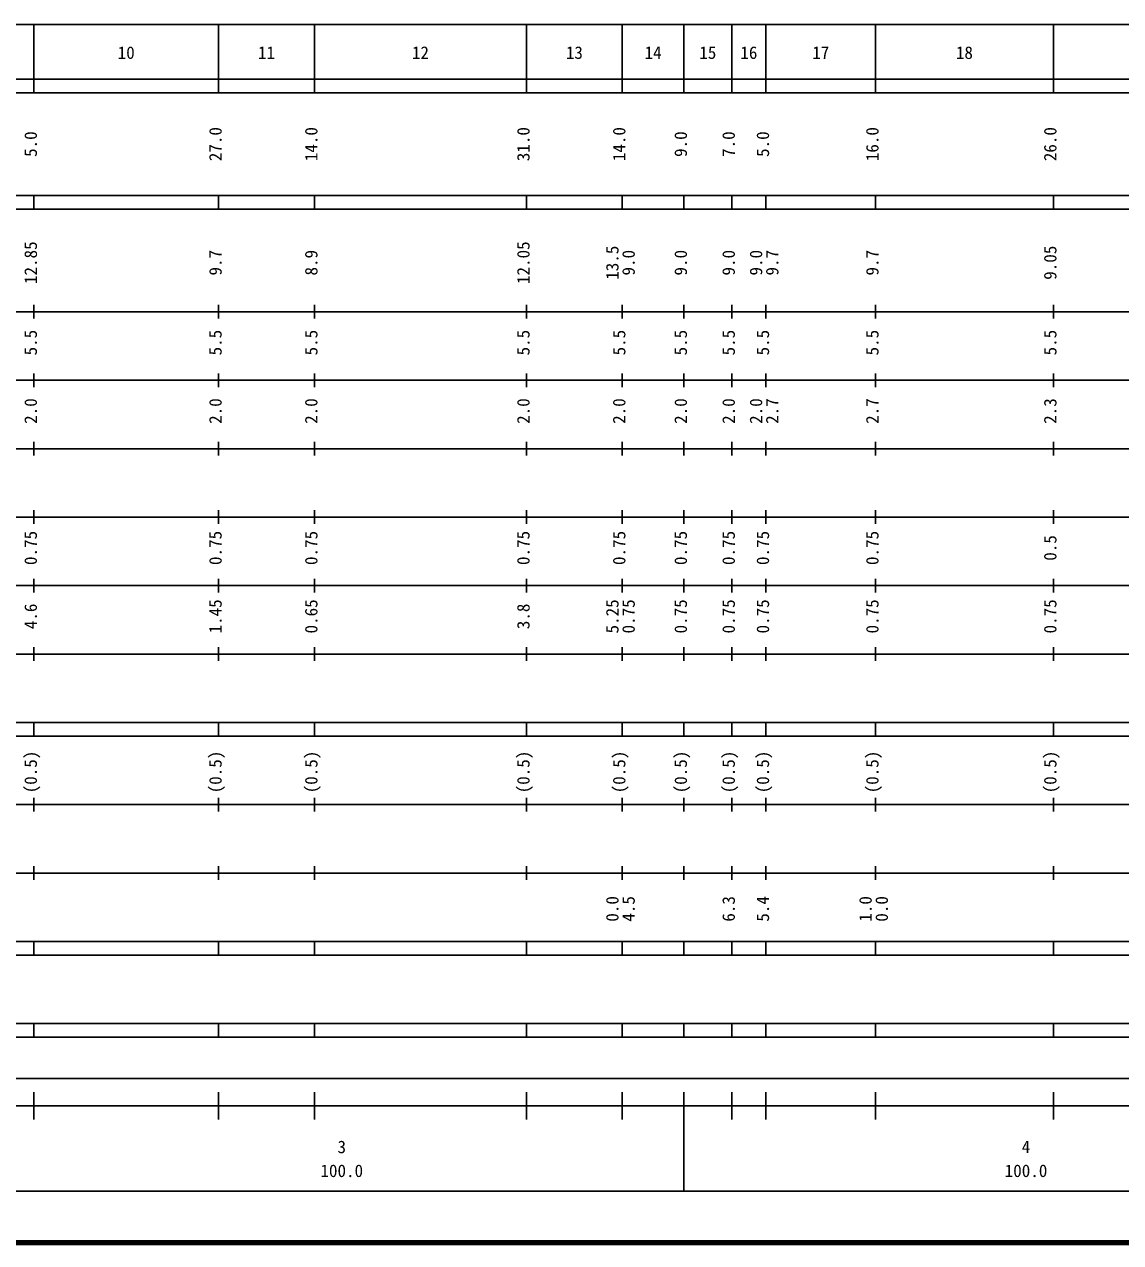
# Model space of a CAD drawing. Units: millimetres on the paper, enlarged 1000 times. Extents: x 40000 to 680000, y 20000 to 380000.
# Drawn here: x 271615 to 431830, y 20000 to 198000 of the extents above; entities that cross this region are included whole.
import ezdxf
from ezdxf.enums import TextEntityAlignment as Align

# ---------------------------------------------------------------- set-up
doc = ezdxf.new("R2010")
doc.units = ezdxf.units.MM
doc.header["$LTSCALE"] = 1000
doc.layers.add('M-TTL', color=2, linetype='Continuous', lineweight=140)
doc.layers.add('M-TTL-BAND', color=7, linetype='Continuous', lineweight=25)
doc.styles.add('ＭＳ ゴシック', font='')
doc.styles.get('ＭＳ ゴシック').set_extended_font_data('MS Gothic')

msp = doc.modelspace()

# ---------------------------------------------------------------- linework, layer by layer
at = {"layer": 'M-TTL'}
msp.add_line((40000, 20000), (680000, 20000), dxfattribs=at)
at = {"layer": 'M-TTL-BAND'}
for p, q in [((68000, 198000), (579000, 198000)), ((273000, 188000), (273000, 198000)), ((300000, 188000), (300000, 198000)), ((314000, 188000), (314000, 198000)), ((345000, 188000), (345000, 198000)), ((359000, 188000), (359000, 198000)), ((368000, 188000), (368000, 198000)), ((375000, 188000), (375000, 198000)), ((380000, 188000), (380000, 198000)), ((396000, 188000), (396000, 198000)), ((422000, 188000), (422000, 198000)), ((40000, 190000), (579000, 190000)), ((40000, 188000), (579000, 188000)), ((40000, 173000), (579000, 173000)), ((273000, 171000), (273000, 173000)), ((300000, 171000), (300000, 173000)), ((314000, 171000), (314000, 173000)), ((345000, 171000), (345000, 173000)), ((359000, 171000), (359000, 173000)), ((368000, 171000), (368000, 173000)), ((375000, 171000), (375000, 173000)), ((380000, 171000), (380000, 173000)), ((396000, 171000), (396000, 173000)), ((422000, 171000), (422000, 173000)), ((40000, 171000), (579000, 171000)), ((273000, 155000), (273000, 157000)), ((300000, 155000), (300000, 157000)), ((314000, 155000), (314000, 157000)), ((345000, 155000), (345000, 157000)), ((359000, 155000), (359000, 157000)), ((368000, 155000), (368000, 157000)), ((375000, 155000), (375000, 157000)), ((380000, 155000), (380000, 157000)), ((396000, 155000), (396000, 157000)), ((422000, 155000), (422000, 157000)), ((40000, 156000), (579000, 156000)), ((46000, 146000), (579000, 146000)), ((273000, 145000), (273000, 147000)), ((300000, 145000), (300000, 147000)), ((314000, 145000), (314000, 147000)), ((345000, 145000), (345000, 147000)), ((359000, 145000), (359000, 147000)), ((368000, 145000), (368000, 147000)), ((375000, 145000), (375000, 147000)), ((380000, 145000), (380000, 147000)), ((396000, 145000), (396000, 147000)), ((422000, 145000), (422000, 147000)), ((52000, 136000), (579000, 136000)), ((273000, 135000), (273000, 137000)), ((300000, 135000), (300000, 137000)), ((314000, 135000), (314000, 137000)), ((345000, 135000), (345000, 137000)), ((359000, 135000), (359000, 137000)), ((368000, 135000), (368000, 137000)), ((375000, 135000), (375000, 137000)), ((380000, 135000), (380000, 137000)), ((396000, 135000), (396000, 137000)), ((422000, 135000), (422000, 137000)), ((273000, 125000), (273000, 127000)), ((300000, 125000), (300000, 127000)), ((314000, 125000), (314000, 127000)), ((345000, 125000), (345000, 127000)), ((359000, 125000), (359000, 127000)), ((368000, 125000), (368000, 127000)), ((375000, 125000), (375000, 127000)), ((380000, 125000), (380000, 127000)), ((396000, 125000), (396000, 127000)), ((422000, 125000), (422000, 127000)), ((46000, 126000), (579000, 126000)), ((52000, 116000), (579000, 116000)), ((273000, 115000), (273000, 117000)), ((300000, 115000), (300000, 117000)), ((314000, 115000), (314000, 117000)), ((345000, 115000), (345000, 117000)), ((359000, 115000), (359000, 117000)), ((368000, 115000), (368000, 117000)), ((375000, 115000), (375000, 117000)), ((380000, 115000), (380000, 117000)), ((396000, 115000), (396000, 117000)), ((422000, 115000), (422000, 117000)), ((273000, 105000), (273000, 107000)), ((300000, 105000), (300000, 107000)), ((314000, 105000), (314000, 107000)), ((345000, 105000), (345000, 107000)), ((359000, 105000), (359000, 107000)), ((368000, 105000), (368000, 107000)), ((375000, 105000), (375000, 107000)), ((380000, 105000), (380000, 107000)), ((396000, 105000), (396000, 107000)), ((422000, 105000), (422000, 107000)), ((46000, 106000), (579000, 106000)), ((40000, 96000), (579000, 96000)), ((273000, 94000), (273000, 96000)), ((300000, 94000), (300000, 96000)), ((314000, 94000), (314000, 96000)), ((345000, 94000), (345000, 96000)), ((359000, 94000), (359000, 96000)), ((368000, 94000), (368000, 96000)), ((375000, 94000), (375000, 96000)), ((380000, 94000), (380000, 96000)), ((396000, 94000), (396000, 96000)), ((422000, 94000), (422000, 96000)), ((40000, 94000), (579000, 94000)), ((49000, 84000), (579000, 84000)), ((273000, 83000), (273000, 85000)), ((300000, 83000), (300000, 85000)), ((314000, 83000), (314000, 85000)), ((345000, 83000), (345000, 85000)), ((359000, 83000), (359000, 85000)), ((368000, 83000), (368000, 85000)), ((375000, 83000), (375000, 85000)), ((380000, 83000), (380000, 85000)), ((396000, 83000), (396000, 85000)), ((422000, 83000), (422000, 85000)), ((273000, 73000), (273000, 75000)), ((300000, 73000), (300000, 75000)), ((314000, 73000), (314000, 75000)), ((345000, 73000), (345000, 75000)), ((359000, 73000), (359000, 75000)), ((368000, 73000), (368000, 75000)), ((375000, 73000), (375000, 75000)), ((380000, 73000), (380000, 75000)), ((396000, 73000), (396000, 75000)), ((422000, 73000), (422000, 75000)), ((40000, 74000), (579000, 74000)), ((40000, 64000), (579000, 64000)), ((273000, 62000), (273000, 64000)), ((300000, 62000), (300000, 64000)), ((314000, 62000), (314000, 64000)), ((345000, 62000), (345000, 64000)), ((359000, 62000), (359000, 64000)), ((368000, 62000), (368000, 64000)), ((375000, 62000), (375000, 64000)), ((380000, 62000), (380000, 64000)), ((396000, 62000), (396000, 64000)), ((422000, 62000), (422000, 64000)), ((40000, 62000), (579000, 62000)), ((40000, 52000), (579000, 52000)), ((273000, 50000), (273000, 52000)), ((300000, 50000), (300000, 52000)), ((314000, 50000), (314000, 52000)), ((345000, 50000), (345000, 52000)), ((359000, 50000), (359000, 52000)), ((368000, 50000), (368000, 52000)), ((375000, 50000), (375000, 52000)), ((380000, 50000), (380000, 52000)), ((396000, 50000), (396000, 52000)), ((422000, 50000), (422000, 52000)), ((40000, 50000), (579000, 50000)), ((71000, 44000), (565000, 44000)), ((273000, 38000), (273000, 42000)), ((300000, 38000), (300000, 42000)), ((314000, 38000), (314000, 42000)), ((345000, 38000), (345000, 42000)), ((359000, 38000), (359000, 42000)), ((368000, 27500), (368000, 42000)), ((375000, 38000), (375000, 42000)), ((380000, 38000), (380000, 42000)), ((396000, 38000), (396000, 42000)), ((422000, 38000), (422000, 42000)), ((40000, 40000), (579000, 40000)), ((68000, 27500), (579000, 27500))]:
    msp.add_line(p, q, dxfattribs=at)

# ---------------------------------------------------------------- texts
at = {"layer": 'M-TTL-BAND', "style": 'ＭＳ ゴシック'}
for s, p in [('10', (286500, 192405)), ('11', (307000, 192405)), ('12', (329500, 192405)), ('13', (352000, 192405)), ('14', (363500, 192405)), ('15', (371500, 192405)), ('16', (377500, 192405)), ('17', (388000, 192405)), ('18', (409000, 192405)), ('3', (318000, 32523)), ('4', (418000, 32523)), ('100.0', (318000, 29033)), ('100.0', (418000, 29033))]:
    msp.add_text(s, height=1833, dxfattribs=at).set_placement(p, align=Align.BOTTOM_CENTER)
for s, p in [('5.0', (274000, 180500)), ('27.0', (301000, 180500)), ('14.0', (315000, 180500)), ('31.0', (346000, 180500)), ('14.0', (360000, 180500)), ('9.0', (369000, 180500)), ('7.0', (376000, 180500)), ('5.0', (381000, 180500)), ('16.0', (397000, 180500)), ('26.0', (423000, 180500)), ('12.85', (274000, 163174)), ('12.05', (346000, 163174)), ('9.7', (301000, 163174)), ('8.9', (315000, 163174)), ('13.5', (359000, 163174)), ('9.0', (361370, 163174)), ('9.0', (369000, 163174)), ('9.0', (376000, 163174)), ('9.0', (380000, 163174)), ('9.7', (382370, 163174)), ('9.7', (397000, 163174)), ('9.05', (423000, 163174)), ('5.5', (274000, 151500)), ('5.5', (301000, 151500)), ('5.5', (315000, 151500)), ('5.5', (346000, 151500)), ('5.5', (360000, 151500)), ('5.5', (369000, 151500)), ('5.5', (376000, 151500)), ('5.5', (381000, 151500)), ('5.5', (397000, 151500)), ('5.5', (423000, 151500)), ('2.0', (274000, 141500)), ('2.0', (301000, 141500)), ('2.0', (315000, 141500)), ('2.0', (346000, 141500)), ('2.0', (360000, 141500)), ('2.0', (369000, 141500)), ('2.0', (376000, 141500)), ('2.0', (380000, 141500)), ('2.7', (382370, 141500)), ('2.7', (397000, 141500)), ('2.3', (423000, 141500)), ('0.75', (274000, 121500)), ('0.75', (301000, 121500)), ('0.75', (315000, 121500)), ('0.75', (346000, 121500)), ('0.75', (360000, 121500)), ('0.75', (369000, 121500)), ('0.75', (376000, 121500)), ('0.75', (381000, 121500)), ('0.75', (397000, 121500)), ('0.5', (423000, 121500)), ('4.6', (274000, 111500)), ('1.45', (301000, 111500)), ('0.65', (315000, 111500)), ('3.8', (346000, 111500)), ('5.25', (359000, 111500)), ('0.75', (361370, 111500)), ('0.75', (369000, 111500)), ('0.75', (376000, 111500)), ('0.75', (381000, 111500)), ('0.75', (397000, 111500)), ('0.75', (423000, 111500)), ('(0.5)', (274000, 88764)), ('(0.5)', (301000, 88764)), ('(0.5)', (315000, 88764)), ('(0.5)', (346000, 88764)), ('(0.5)', (360000, 88764)), ('(0.5)', (369000, 88764)), ('(0.5)', (376000, 88764)), ('(0.5)', (381000, 88764)), ('(0.5)', (397000, 88764)), ('(0.5)', (423000, 88764)), ('0.0', (359000, 68764)), ('4.5', (361370, 68764)), ('6.3', (376000, 68764)), ('5.4', (381000, 68764)), ('1.0', (396000, 68764)), ('0.0', (398370, 68764))]:
    msp.add_text(s, height=1833, rotation=90, dxfattribs=at).set_placement(p, align=Align.BOTTOM_CENTER)

doc.saveas('drawing.dxf')
